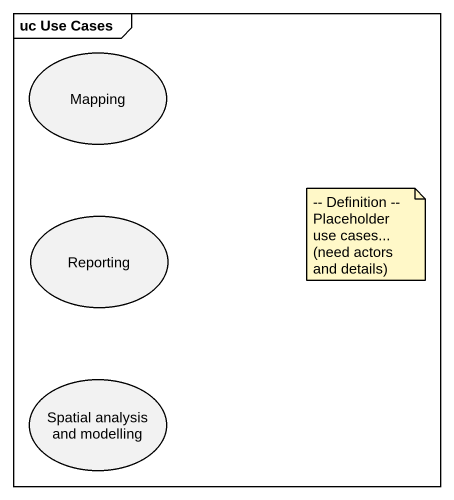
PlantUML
@startuml
mainframe uc Use Cases
usecase Mapping
usecase Reporting
usecase "Spatial analysis and modelling" as Spatial_analysis_and
note as N1
  ~-- Definition ~--
  Placeholder use cases... (need actors and details)
end note
@enduml
